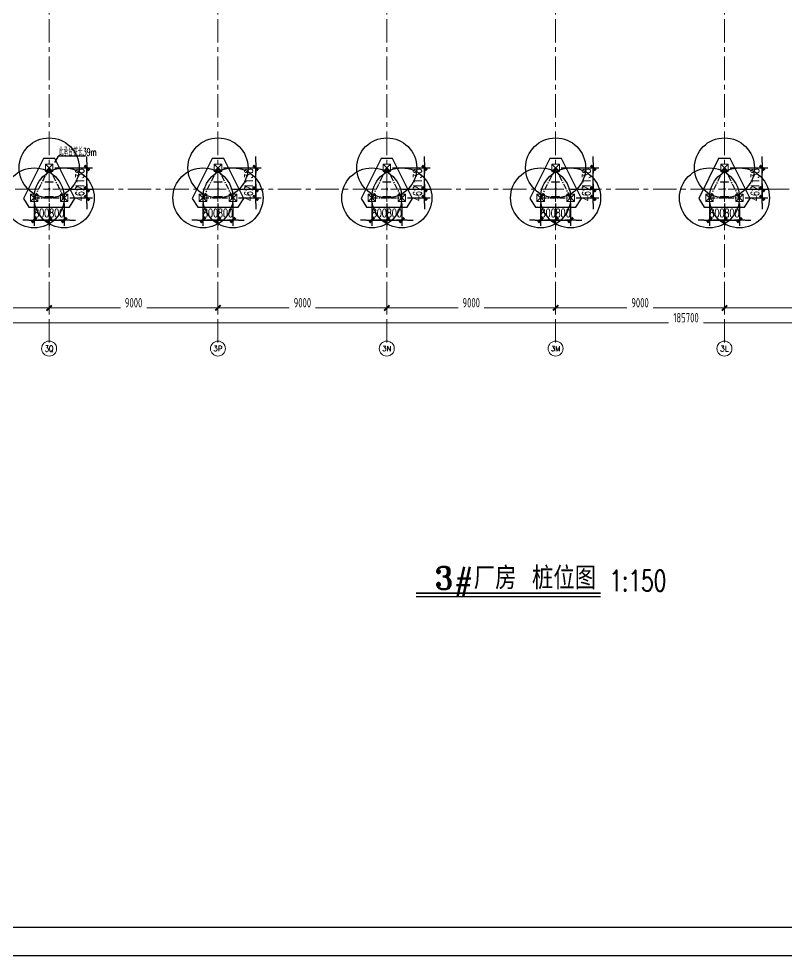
# Model space of a CAD drawing. Extents: x -1201378 to 2367219, y -619313 to 244905.
# Drawn here: x -811380 to -770463, y -296140 to -246160 of the extents above; entities that cross this region are included whole.
import ezdxf
from ezdxf.enums import TextEntityAlignment as Align

# ---------------------------------------------------------------- set-up
doc = ezdxf.new("R2010")
doc.units = 0
doc.header["$LTSCALE"] = 1000
doc.linetypes.add('CENTER', pattern=[2, 1.25, -0.25, 0.25, -0.25])
doc.layers.get('0').update_dxf_attribs({"linetype": 'CONTINUOUS'})
doc.layers.get('Defpoints').update_dxf_attribs({"linetype": 'CONTINUOUS'})
for name, color, linetype in [('0-cxFrame', 155, 'CONTINUOUS'), ('A-WINDOW', 140, 'CONTINUOUS'), ('S-BG', 131, 'CONTINUOUS'), ('S-DIMZ', 115, 'CONTINUOUS'), ('S-DOTE1', 140, 'CENTER'), ('S-HATCH1-W', 252, 'CONTINUOUS'), ('S-TEXT', 21, 'CONTINUOUS')]:
    doc.layers.add(name, color=color, linetype=linetype)
for name, color, linetype, lineweight in [('0-cxText', 131, 'CONTINUOUS', 25), ('S-axis', 111, 'CONTINUOUS', 0), ('S-col', 2, 'CONTINUOUS', 0), ('S-dote', 5, 'CENTER', 0), ('S-zhuang', 1, 'CONTINUOUS', 0)]:
    doc.layers.add(name, color=color, linetype=linetype, lineweight=lineweight)
doc.styles.add('_TCH_AXIS', font='COMPLEX', dxfattribs={"bigfont": 'GBCBIG'})
doc.styles.add('cx_tuming', font='simhei.ttf')
doc.styles.add('cx_tuqian1', font='')
doc.styles.add('SS1', font='tj-romans1.shx', dxfattribs={"width": 0.7, "bigfont": 'tj-hztxt1.shx'})
doc.styles.add('TKZ1', font='tjromant.shx', dxfattribs={"width": 0.7, "bigfont": 'tjhts.shx'})
doc.styles.add('TSSD_Dimension', font='tssdeng.shx', dxfattribs={"width": 0.7, "bigfont": 'hztxt.shx'})
doc.styles.add('黑体', font='simhei.ttf', dxfattribs={"width": 0.8})
doc.styles.get('cx_tuqian1').set_extended_font_data('SimSun')
doc.dimstyles.new('S-150-ARCHI', dxfattribs={"dimscale": 150, "dimtxt": 3, "dimasz": 2, "dimexe": 2, "dimexo": 2, "dimgap": 1, "dimtad": 1, "dimdec": 0, "dimzin": 0, "dimdsep": 46, "dimtxsty": 'SS1', "dimblk1": 'TT', "dimblk2": 'TT', "dimsah": 1, "dimcen": 1, "dimclrd": 256, "dimclre": 256, "dimclrt": 256, "dimadec": 0, "dimazin": 0, "dimtfac": 1, "dimtdec": 0, "dimtix": 1, "dimtmove": 2, "dimatfit": 0, "dimldrblk": 'TT', "dimfxl": 2, "dimtolj": 1, "dimtzin": 0, "dimarcsym": 0})
doc.dimstyles.new('TSSD_200_200', dxfattribs={"dimtxt": 500, "dimasz": 200, "dimexe": 200, "dimexo": 500, "dimgap": 200, "dimtad": 1, "dimdec": 0, "dimzin": 0, "dimdsep": 46, "dimtxsty": 'TSSD_Dimension', "dimblk": 'ARCHTICK', "dimcen": 0, "dimdle": 200, "dimclrt": 7, "dimadec": 0, "dimazin": 0, "dimtfac": 1, "dimtdec": 0, "dimtix": 1, "dimtmove": 2, "dimatfit": 3, "dimfxl": 1, "dimtolj": 1, "dimtzin": 0, "dimarcsym": 0})

# ---------------------------------------------------------------- blocks, each defined once
blk = doc.blocks.new('w42343243')
at = {"layer": 'S-col'}
blk.add_lwpolyline([(-165069, 621020), (-164639, 621020), (-164639, 621002), (-164848, 621002), (-164848, 620238), (-164639, 620238), (-164639, 620220), (-165069, 620220), (-165069, 620238), (-164860, 620238), (-164860, 621002), (-165069, 621002)], close=True, dxfattribs=at)
blk = doc.blocks.new('42343')
at = {"layer": 'A-WINDOW'}
for p in [(-90000, -71700), (-81000, -71700), (-72000, -71700), (-63000, -71700), (-54000, -71700)]:
    blk.add_blockref('w42343243', p, dxfattribs=at)
blk = doc.blocks.new('_ArchTick')
at = {"color": 0, "linetype": 'ByBlock', "const_width": 0.5}
blk.add_lwpolyline([(-0.71, -0.71), (0.71, 0.71)], dxfattribs=at)
blk = doc.blocks.new('*D493')
at = {"layer": 'Defpoints', "color": 0, "transparency": 16777216}
for p in [(-218758, -360718), (-209758, -360718), (-209758, -361576)]:
    blk.add_point(p, dxfattribs=at)
at = {"layer": 'S-axis', "color": 0, "lineweight": -2, "transparency": 16777216}
for p, q in [((-218758, -361218), (-218758, -361776)), ((-209758, -361218), (-209758, -361776)), ((-218958, -361576), (-214957, -361576)), ((-209558, -361576), (-213560, -361576))]:
    blk.add_line(p, q, dxfattribs=at)
at = {"layer": 'S-axis', "color": 0, "lineweight": -2, "transparency": 16777216, "xscale": 200, "yscale": 200, "zscale": 200, "rotation": 180}
blk.add_blockref('_ArchTick', (-218758, -361576), dxfattribs=at)
at = {"layer": 'S-axis', "color": 0, "lineweight": -2, "transparency": 16777216, "xscale": 200, "yscale": 200, "zscale": 200}
blk.add_blockref('_ArchTick', (-209758, -361576), dxfattribs=at)
at = {"layer": 'S-axis', "color": 7, "transparency": 16777216, "insert": (-214258, -361301), "char_height": 500, "attachment_point": 5, "style": 'TSSD_Dimension'}
blk.add_mtext('\\A1;9000', dxfattribs=at)
blk = doc.blocks.new('*D494')
at = {"layer": 'Defpoints', "color": 0, "transparency": 16777216}
for p in [(-209758, -360718), (-200758, -360718), (-200758, -361576)]:
    blk.add_point(p, dxfattribs=at)
at = {"layer": 'S-axis', "color": 0, "lineweight": -2, "transparency": 16777216}
for p, q in [((-209758, -361218), (-209758, -361776)), ((-200758, -361218), (-200758, -361776)), ((-209958, -361576), (-205957, -361576)), ((-200558, -361576), (-204560, -361576))]:
    blk.add_line(p, q, dxfattribs=at)
at = {"layer": 'S-axis', "color": 0, "lineweight": -2, "transparency": 16777216, "xscale": 200, "yscale": 200, "zscale": 200, "rotation": 180}
blk.add_blockref('_ArchTick', (-209758, -361576), dxfattribs=at)
at = {"layer": 'S-axis', "color": 0, "lineweight": -2, "transparency": 16777216, "xscale": 200, "yscale": 200, "zscale": 200}
blk.add_blockref('_ArchTick', (-200758, -361576), dxfattribs=at)
at = {"layer": 'S-axis', "color": 7, "transparency": 16777216, "insert": (-205258, -361301), "char_height": 500, "attachment_point": 5, "style": 'TSSD_Dimension'}
blk.add_mtext('\\A1;9000', dxfattribs=at)
blk = doc.blocks.new('*D495')
at = {"layer": 'Defpoints', "color": 0, "transparency": 16777216}
for p in [(-200758, -360718), (-191758, -360718), (-191758, -361576)]:
    blk.add_point(p, dxfattribs=at)
at = {"layer": 'S-axis', "color": 0, "lineweight": -2, "transparency": 16777216}
for p, q in [((-200758, -361218), (-200758, -361776)), ((-191758, -361218), (-191758, -361776)), ((-200958, -361576), (-196957, -361576)), ((-191558, -361576), (-195560, -361576))]:
    blk.add_line(p, q, dxfattribs=at)
at = {"layer": 'S-axis', "color": 0, "lineweight": -2, "transparency": 16777216, "xscale": 200, "yscale": 200, "zscale": 200, "rotation": 180}
blk.add_blockref('_ArchTick', (-200758, -361576), dxfattribs=at)
at = {"layer": 'S-axis', "color": 0, "lineweight": -2, "transparency": 16777216, "xscale": 200, "yscale": 200, "zscale": 200}
blk.add_blockref('_ArchTick', (-191758, -361576), dxfattribs=at)
at = {"layer": 'S-axis', "color": 7, "transparency": 16777216, "insert": (-196258, -361301), "char_height": 500, "attachment_point": 5, "style": 'TSSD_Dimension'}
blk.add_mtext('\\A1;9000', dxfattribs=at)
blk = doc.blocks.new('*D496')
at = {"layer": 'Defpoints', "color": 0, "transparency": 16777216}
for p in [(-191758, -360718), (-182758, -360718), (-182758, -361576)]:
    blk.add_point(p, dxfattribs=at)
at = {"layer": 'S-axis', "color": 0, "lineweight": -2, "transparency": 16777216}
for p, q in [((-191758, -361218), (-191758, -361776)), ((-182758, -361218), (-182758, -361776)), ((-191958, -361576), (-187957, -361576)), ((-182558, -361576), (-186560, -361576))]:
    blk.add_line(p, q, dxfattribs=at)
at = {"layer": 'S-axis', "color": 0, "lineweight": -2, "transparency": 16777216, "xscale": 200, "yscale": 200, "zscale": 200, "rotation": 180}
blk.add_blockref('_ArchTick', (-191758, -361576), dxfattribs=at)
at = {"layer": 'S-axis', "color": 0, "lineweight": -2, "transparency": 16777216, "xscale": 200, "yscale": 200, "zscale": 200}
blk.add_blockref('_ArchTick', (-182758, -361576), dxfattribs=at)
at = {"layer": 'S-axis', "color": 7, "transparency": 16777216, "insert": (-187258, -361301), "char_height": 500, "attachment_point": 5, "style": 'TSSD_Dimension'}
blk.add_mtext('\\A1;9000', dxfattribs=at)
blk = doc.blocks.new('*D497')
at = {"layer": 'Defpoints', "color": 0, "transparency": 16777216}
for p in [(-182758, -360718), (-173758, -360718), (-173758, -361576)]:
    blk.add_point(p, dxfattribs=at)
at = {"layer": 'S-axis', "color": 0, "lineweight": -2, "transparency": 16777216}
for p, q in [((-182758, -361218), (-182758, -361776)), ((-173758, -361218), (-173758, -361776)), ((-182958, -361576), (-178957, -361576)), ((-173558, -361576), (-177560, -361576))]:
    blk.add_line(p, q, dxfattribs=at)
at = {"layer": 'S-axis', "color": 0, "lineweight": -2, "transparency": 16777216, "xscale": 200, "yscale": 200, "zscale": 200, "rotation": 180}
blk.add_blockref('_ArchTick', (-182758, -361576), dxfattribs=at)
at = {"layer": 'S-axis', "color": 0, "lineweight": -2, "transparency": 16777216, "xscale": 200, "yscale": 200, "zscale": 200}
blk.add_blockref('_ArchTick', (-173758, -361576), dxfattribs=at)
at = {"layer": 'S-axis', "color": 7, "transparency": 16777216, "insert": (-178258, -361301), "char_height": 500, "attachment_point": 5, "style": 'TSSD_Dimension'}
blk.add_mtext('\\A1;9000', dxfattribs=at)
blk = doc.blocks.new('*D498')
at = {"layer": 'Defpoints', "color": 0, "transparency": 16777216}
for p in [(-173758, -360718), (-164758, -360718), (-164758, -361576)]:
    blk.add_point(p, dxfattribs=at)
at = {"layer": 'S-axis', "color": 0, "lineweight": -2, "transparency": 16777216}
for p, q in [((-173758, -361218), (-173758, -361776)), ((-164758, -361218), (-164758, -361776)), ((-173958, -361576), (-169957, -361576)), ((-164558, -361576), (-168560, -361576))]:
    blk.add_line(p, q, dxfattribs=at)
at = {"layer": 'S-axis', "color": 0, "lineweight": -2, "transparency": 16777216, "xscale": 200, "yscale": 200, "zscale": 200, "rotation": 180}
blk.add_blockref('_ArchTick', (-173758, -361576), dxfattribs=at)
at = {"layer": 'S-axis', "color": 0, "lineweight": -2, "transparency": 16777216, "xscale": 200, "yscale": 200, "zscale": 200}
blk.add_blockref('_ArchTick', (-164758, -361576), dxfattribs=at)
at = {"layer": 'S-axis', "color": 7, "transparency": 16777216, "insert": (-169258, -361301), "char_height": 500, "attachment_point": 5, "style": 'TSSD_Dimension'}
blk.add_mtext('\\A1;9000', dxfattribs=at)
blk = doc.blocks.new('*D458')
at = {"layer": 'Defpoints', "color": 0, "transparency": 16777216}
for p in [(-268658, -360818), (-82958, -360818), (-82958, -362376)]:
    blk.add_point(p, dxfattribs=at)
at = {"layer": 'S-axis', "color": 0, "lineweight": -2, "transparency": 16777216}
for p, q in [((-268658, -361318), (-268658, -362576)), ((-82958, -361318), (-82958, -362576)), ((-268858, -362376), (-176749, -362376)), ((-82758, -362376), (-174868, -362376))]:
    blk.add_line(p, q, dxfattribs=at)
at = {"layer": 'S-axis', "color": 0, "lineweight": -2, "transparency": 16777216, "xscale": 200, "yscale": 200, "zscale": 200, "rotation": 180}
blk.add_blockref('_ArchTick', (-268658, -362376), dxfattribs=at)
at = {"layer": 'S-axis', "color": 0, "lineweight": -2, "transparency": 16777216, "xscale": 200, "yscale": 200, "zscale": 200}
blk.add_blockref('_ArchTick', (-82958, -362376), dxfattribs=at)
at = {"layer": 'S-axis', "color": 7, "transparency": 16777216, "insert": (-175808, -362101), "char_height": 500, "attachment_point": 5, "style": 'TSSD_Dimension'}
blk.add_mtext('\\A1;185700', dxfattribs=at)
blk = doc.blocks.new('TK22.A0 L(Dragon)')
at = {"layer": '0-cxFrame', "color": 7, "const_width": 0.5}
blk.add_lwpolyline([(0, 0), (-1486, 0), (-1486, 841), (0, 841)], close=True, dxfattribs=at)
at = {"layer": '0-cxFrame', "const_width": 0.5}
blk.add_lwpolyline([(-80, 10), (-1466, 10), (-1466, 831), (-80, 831)], close=True, dxfattribs=at)
at = {"style": '黑体', "flags": 4}
blk.add_attdef('图幅', text='', height=3.3, dxfattribs=at).set_placement((-40, 3), align=Align.RIGHT)
at = {"layer": '0-cxText', "flags": 4}
for tag, height, style, p in [('建设单位', 3.5, 'cx_tuming', (-45, 240)), ('项目名称', 3.5, 'cx_tuming', (-45, 210)), ('子项名称', 3.5, 'cx_tuming', (-45, 180)), ('工程编号', 3.3, 'cx_tuqian1', (-35, 165)), ('图名1', 3.5, 'cx_tuming', (-45, 87)), ('图名2', 3.5, 'cx_tuming', (-45, 79)), ('图名3', 3.5, 'cx_tuming', (-45, 71)), ('出图日期', 3.3, 'cx_tuqian1', (-39, 60)), ('专业', 3.3, 'cx_tuqian1', (-55, 52)), ('图号', 3.3, 'cx_tuqian1', (-55, 44)), ('版次', 3.3, 'cx_tuqian1', (-20, 44))]:
    blk.add_attdef(tag, text='', height=height, dxfattribs=dict(at, style=style)).set_placement(p, align=Align.MIDDLE)
at = {"layer": 'Defpoints', "color": 6, "flags": 4}
for tag, height, style, p in [('tufu', 3.3, '黑体', (-12, 12)), ('dwfname', 4, 'cx_tuqian1', (-80, 3))]:
    blk.add_attdef(tag, text='', height=height, dxfattribs=dict(at, style=style)).set_placement(p, align=Align.RIGHT)
blk = doc.blocks.new('S-ZHUANG-400')
at = {"layer": 'S-zhuang'}
for p, q in [((200, -200), (-200, 200)), ((-200, -200), (200, 200))]:
    blk.add_line(p, q, dxfattribs=at)
blk.add_lwpolyline([(-200, 200), (200, 200), (200, -200), (-200, -200)], close=True, dxfattribs=at)
blk = doc.blocks.new('CT3')
at = {"layer": 'Defpoints'}
for centre in [(-101758, -256416), (-102558, -258016), (-100958, -258016)]:
    blk.add_circle(centre, 1600, dxfattribs=at)
at = {"layer": 'S-DOTE1', "ltscale": 0.25}
for p, q in [((-101698, -257554), (-101818, -257554)), ((-101758, -257494), (-101758, -257614))]:
    blk.add_line(p, q, dxfattribs=at)
at = {"layer": 'S-DOTE1', "linetype": 'CENTER', "ltscale": 0.25}
blk.add_lwpolyline([(-100958, -258016), (-101758, -256416), (-102558, -258016)], close=True, dxfattribs=at)
at = {"layer": 'S-HATCH1-W'}
blk.add_lwpolyline([(-101449, -255916), (-102067, -255916), (-103130, -258042), (-102837, -258516), (-100680, -258516), (-100387, -258042)], close=True, dxfattribs=at)
at = {"layer": 'S-zhuang', "rotation": 90.00000000000001}
for p in [(-101758, -256416), (-102558, -258016), (-100958, -258016)]:
    blk.add_blockref('S-ZHUANG-400', p, dxfattribs=at)
blk = doc.blocks.new('TT')
blk.add_line((-0.97, 0), (0.97, 0))
at = {"const_width": 0.45}
blk.add_lwpolyline([(-0.44, -0.44), (0.44, 0.44)], dxfattribs=at)
blk = doc.blocks.new('*D584')
at = {"layer": 'Defpoints', "color": 0, "transparency": 16777216}
for p in [(-810558, -255710), (-809758, -255710), (-809758, -256896)]:
    blk.add_point(p, dxfattribs=at)
at = {"layer": 'S-DIMZ', "lineweight": -2, "transparency": 16777216}
for p, q in [((-810558, -256010), (-810558, -257196)), ((-809758, -256010), (-809758, -257196)), ((-810858, -256896), (-811158, -256896)), ((-810558, -256896), (-809758, -256896)), ((-809458, -256896), (-809158, -256896))]:
    blk.add_line(p, q, dxfattribs=at)
at = {"layer": 'S-DIMZ', "lineweight": -2, "transparency": 16777216, "xscale": 300, "yscale": 300, "zscale": 300}
blk.add_blockref('TT', (-810558, -256896), dxfattribs=at)
at = {"layer": 'S-DIMZ', "lineweight": -2, "transparency": 16777216, "xscale": 300, "yscale": 300, "zscale": 300, "rotation": 180}
blk.add_blockref('TT', (-809758, -256896), dxfattribs=at)
at = {"layer": 'S-DIMZ', "transparency": 16777216, "insert": (-810158, -256521), "char_height": 450, "attachment_point": 5, "style": 'SS1'}
blk.add_mtext('\\A1;800', dxfattribs=at)
blk = doc.blocks.new('*D585')
at = {"layer": 'Defpoints', "color": 0, "transparency": 16777216}
for p in [(-809758, -255710), (-808958, -255710), (-808958, -256896)]:
    blk.add_point(p, dxfattribs=at)
at = {"layer": 'S-DIMZ', "lineweight": -2, "transparency": 16777216}
for p, q in [((-809758, -256010), (-809758, -257196)), ((-808958, -256010), (-808958, -257196)), ((-810058, -256896), (-810358, -256896)), ((-809758, -256896), (-808958, -256896)), ((-808658, -256896), (-808358, -256896))]:
    blk.add_line(p, q, dxfattribs=at)
at = {"layer": 'S-DIMZ', "lineweight": -2, "transparency": 16777216, "xscale": 300, "yscale": 300, "zscale": 300}
blk.add_blockref('TT', (-809758, -256896), dxfattribs=at)
at = {"layer": 'S-DIMZ', "lineweight": -2, "transparency": 16777216, "xscale": 300, "yscale": 300, "zscale": 300, "rotation": 180}
blk.add_blockref('TT', (-808958, -256896), dxfattribs=at)
at = {"layer": 'S-DIMZ', "transparency": 16777216, "insert": (-809358, -256521), "char_height": 450, "attachment_point": 5, "style": 'SS1'}
blk.add_mtext('\\A1;800', dxfattribs=at)
blk = doc.blocks.new('*D600')
at = {"layer": 'Defpoints', "color": 0, "transparency": 16777216}
for p in [(-801558, -255710), (-800758, -255710), (-800758, -256896)]:
    blk.add_point(p, dxfattribs=at)
at = {"layer": 'S-DIMZ', "lineweight": -2, "transparency": 16777216}
for p, q in [((-801558, -256010), (-801558, -257196)), ((-800758, -256010), (-800758, -257196)), ((-801858, -256896), (-802158, -256896)), ((-801558, -256896), (-800758, -256896)), ((-800458, -256896), (-800158, -256896))]:
    blk.add_line(p, q, dxfattribs=at)
at = {"layer": 'S-DIMZ', "lineweight": -2, "transparency": 16777216, "xscale": 300, "yscale": 300, "zscale": 300}
blk.add_blockref('TT', (-801558, -256896), dxfattribs=at)
at = {"layer": 'S-DIMZ', "lineweight": -2, "transparency": 16777216, "xscale": 300, "yscale": 300, "zscale": 300, "rotation": 180}
blk.add_blockref('TT', (-800758, -256896), dxfattribs=at)
at = {"layer": 'S-DIMZ', "transparency": 16777216, "insert": (-801158, -256521), "char_height": 450, "attachment_point": 5, "style": 'SS1'}
blk.add_mtext('\\A1;800', dxfattribs=at)
blk = doc.blocks.new('*D601')
at = {"layer": 'Defpoints', "color": 0, "transparency": 16777216}
for p in [(-800758, -255710), (-799958, -255710), (-799958, -256896)]:
    blk.add_point(p, dxfattribs=at)
at = {"layer": 'S-DIMZ', "lineweight": -2, "transparency": 16777216}
for p, q in [((-800758, -256010), (-800758, -257196)), ((-799958, -256010), (-799958, -257196)), ((-801058, -256896), (-801358, -256896)), ((-800758, -256896), (-799958, -256896)), ((-799658, -256896), (-799358, -256896))]:
    blk.add_line(p, q, dxfattribs=at)
at = {"layer": 'S-DIMZ', "lineweight": -2, "transparency": 16777216, "xscale": 300, "yscale": 300, "zscale": 300}
blk.add_blockref('TT', (-800758, -256896), dxfattribs=at)
at = {"layer": 'S-DIMZ', "lineweight": -2, "transparency": 16777216, "xscale": 300, "yscale": 300, "zscale": 300, "rotation": 180}
blk.add_blockref('TT', (-799958, -256896), dxfattribs=at)
at = {"layer": 'S-DIMZ', "transparency": 16777216, "insert": (-800358, -256521), "char_height": 450, "attachment_point": 5, "style": 'SS1'}
blk.add_mtext('\\A1;800', dxfattribs=at)
blk = doc.blocks.new('*D616')
at = {"layer": 'Defpoints', "color": 0, "transparency": 16777216}
for p in [(-792558, -255710), (-791758, -255710), (-791758, -256896)]:
    blk.add_point(p, dxfattribs=at)
at = {"layer": 'S-DIMZ', "lineweight": -2, "transparency": 16777216}
for p, q in [((-792558, -256010), (-792558, -257196)), ((-791758, -256010), (-791758, -257196)), ((-792858, -256896), (-793158, -256896)), ((-792558, -256896), (-791758, -256896)), ((-791458, -256896), (-791158, -256896))]:
    blk.add_line(p, q, dxfattribs=at)
at = {"layer": 'S-DIMZ', "lineweight": -2, "transparency": 16777216, "xscale": 300, "yscale": 300, "zscale": 300}
blk.add_blockref('TT', (-792558, -256896), dxfattribs=at)
at = {"layer": 'S-DIMZ', "lineweight": -2, "transparency": 16777216, "xscale": 300, "yscale": 300, "zscale": 300, "rotation": 180}
blk.add_blockref('TT', (-791758, -256896), dxfattribs=at)
at = {"layer": 'S-DIMZ', "transparency": 16777216, "insert": (-792158, -256521), "char_height": 450, "attachment_point": 5, "style": 'SS1'}
blk.add_mtext('\\A1;800', dxfattribs=at)
blk = doc.blocks.new('*D617')
at = {"layer": 'Defpoints', "color": 0, "transparency": 16777216}
for p in [(-791758, -255710), (-790958, -255710), (-790958, -256896)]:
    blk.add_point(p, dxfattribs=at)
at = {"layer": 'S-DIMZ', "lineweight": -2, "transparency": 16777216}
for p, q in [((-791758, -256010), (-791758, -257196)), ((-790958, -256010), (-790958, -257196)), ((-792058, -256896), (-792358, -256896)), ((-791758, -256896), (-790958, -256896)), ((-790658, -256896), (-790358, -256896))]:
    blk.add_line(p, q, dxfattribs=at)
at = {"layer": 'S-DIMZ', "lineweight": -2, "transparency": 16777216, "xscale": 300, "yscale": 300, "zscale": 300}
blk.add_blockref('TT', (-791758, -256896), dxfattribs=at)
at = {"layer": 'S-DIMZ', "lineweight": -2, "transparency": 16777216, "xscale": 300, "yscale": 300, "zscale": 300, "rotation": 180}
blk.add_blockref('TT', (-790958, -256896), dxfattribs=at)
at = {"layer": 'S-DIMZ', "transparency": 16777216, "insert": (-791358, -256521), "char_height": 450, "attachment_point": 5, "style": 'SS1'}
blk.add_mtext('\\A1;800', dxfattribs=at)
blk = doc.blocks.new('*D632')
at = {"layer": 'Defpoints', "color": 0, "transparency": 16777216}
for p in [(-783558, -255710), (-782758, -255710), (-782758, -256896)]:
    blk.add_point(p, dxfattribs=at)
at = {"layer": 'S-DIMZ', "lineweight": -2, "transparency": 16777216}
for p, q in [((-783558, -256010), (-783558, -257196)), ((-782758, -256010), (-782758, -257196)), ((-783858, -256896), (-784158, -256896)), ((-783558, -256896), (-782758, -256896)), ((-782458, -256896), (-782158, -256896))]:
    blk.add_line(p, q, dxfattribs=at)
at = {"layer": 'S-DIMZ', "lineweight": -2, "transparency": 16777216, "xscale": 300, "yscale": 300, "zscale": 300}
blk.add_blockref('TT', (-783558, -256896), dxfattribs=at)
at = {"layer": 'S-DIMZ', "lineweight": -2, "transparency": 16777216, "xscale": 300, "yscale": 300, "zscale": 300, "rotation": 180}
blk.add_blockref('TT', (-782758, -256896), dxfattribs=at)
at = {"layer": 'S-DIMZ', "transparency": 16777216, "insert": (-783158, -256521), "char_height": 450, "attachment_point": 5, "style": 'SS1'}
blk.add_mtext('\\A1;800', dxfattribs=at)
blk = doc.blocks.new('*D633')
at = {"layer": 'Defpoints', "color": 0, "transparency": 16777216}
for p in [(-782758, -255710), (-781958, -255710), (-781958, -256896)]:
    blk.add_point(p, dxfattribs=at)
at = {"layer": 'S-DIMZ', "lineweight": -2, "transparency": 16777216}
for p, q in [((-782758, -256010), (-782758, -257196)), ((-781958, -256010), (-781958, -257196)), ((-783058, -256896), (-783358, -256896)), ((-782758, -256896), (-781958, -256896)), ((-781658, -256896), (-781358, -256896))]:
    blk.add_line(p, q, dxfattribs=at)
at = {"layer": 'S-DIMZ', "lineweight": -2, "transparency": 16777216, "xscale": 300, "yscale": 300, "zscale": 300}
blk.add_blockref('TT', (-782758, -256896), dxfattribs=at)
at = {"layer": 'S-DIMZ', "lineweight": -2, "transparency": 16777216, "xscale": 300, "yscale": 300, "zscale": 300, "rotation": 180}
blk.add_blockref('TT', (-781958, -256896), dxfattribs=at)
at = {"layer": 'S-DIMZ', "transparency": 16777216, "insert": (-782358, -256521), "char_height": 450, "attachment_point": 5, "style": 'SS1'}
blk.add_mtext('\\A1;800', dxfattribs=at)
blk = doc.blocks.new('*D648')
at = {"layer": 'Defpoints', "color": 0, "transparency": 16777216}
for p in [(-774558, -255710), (-773758, -255710), (-773758, -256896)]:
    blk.add_point(p, dxfattribs=at)
at = {"layer": 'S-DIMZ', "lineweight": -2, "transparency": 16777216}
for p, q in [((-774558, -256010), (-774558, -257196)), ((-773758, -256010), (-773758, -257196)), ((-774858, -256896), (-775158, -256896)), ((-774558, -256896), (-773758, -256896)), ((-773458, -256896), (-773158, -256896))]:
    blk.add_line(p, q, dxfattribs=at)
at = {"layer": 'S-DIMZ', "lineweight": -2, "transparency": 16777216, "xscale": 300, "yscale": 300, "zscale": 300}
blk.add_blockref('TT', (-774558, -256896), dxfattribs=at)
at = {"layer": 'S-DIMZ', "lineweight": -2, "transparency": 16777216, "xscale": 300, "yscale": 300, "zscale": 300, "rotation": 180}
blk.add_blockref('TT', (-773758, -256896), dxfattribs=at)
at = {"layer": 'S-DIMZ', "transparency": 16777216, "insert": (-774158, -256521), "char_height": 450, "attachment_point": 5, "style": 'SS1'}
blk.add_mtext('\\A1;800', dxfattribs=at)
blk = doc.blocks.new('*D649')
at = {"layer": 'Defpoints', "color": 0, "transparency": 16777216}
for p in [(-773758, -255710), (-772958, -255710), (-772958, -256896)]:
    blk.add_point(p, dxfattribs=at)
at = {"layer": 'S-DIMZ', "lineweight": -2, "transparency": 16777216}
for p, q in [((-773758, -256010), (-773758, -257196)), ((-772958, -256010), (-772958, -257196)), ((-774058, -256896), (-774358, -256896)), ((-773758, -256896), (-772958, -256896)), ((-772658, -256896), (-772358, -256896))]:
    blk.add_line(p, q, dxfattribs=at)
at = {"layer": 'S-DIMZ', "lineweight": -2, "transparency": 16777216, "xscale": 300, "yscale": 300, "zscale": 300}
blk.add_blockref('TT', (-773758, -256896), dxfattribs=at)
at = {"layer": 'S-DIMZ', "lineweight": -2, "transparency": 16777216, "xscale": 300, "yscale": 300, "zscale": 300, "rotation": 180}
blk.add_blockref('TT', (-772958, -256896), dxfattribs=at)
at = {"layer": 'S-DIMZ', "transparency": 16777216, "insert": (-773358, -256521), "char_height": 450, "attachment_point": 5, "style": 'SS1'}
blk.add_mtext('\\A1;800', dxfattribs=at)
blk = doc.blocks.new('*D1160')
at = {"layer": 'Defpoints', "color": 0, "transparency": 16777216}
for p in [(-809225, -255248), (-807749, -255248), (-808958, -255710)]:
    blk.add_point(p, dxfattribs=at)
at = {"layer": 'S-DIMZ', "lineweight": -2, "transparency": 16777216}
for p, q in [((-807749, -254948), (-807749, -254648)), ((-808925, -255248), (-807449, -255248)), ((-807749, -255710), (-807749, -255248)), ((-808658, -255710), (-807449, -255710)), ((-807749, -256010), (-807749, -256310))]:
    blk.add_line(p, q, dxfattribs=at)
at = {"layer": 'S-DIMZ', "lineweight": -2, "transparency": 16777216, "xscale": 300, "yscale": 300, "zscale": 300}
for p, rotation in [((-807749, -255248), 270), ((-807749, -255710), 90)]:
    blk.add_blockref('TT', p, dxfattribs=dict(at, rotation=rotation))
at = {"layer": 'S-DIMZ', "transparency": 16777216, "insert": (-808124, -255479), "char_height": 450, "attachment_point": 5, "rotation": 90, "style": 'SS1'}
blk.add_mtext('\\A1;462', dxfattribs=at)
blk = doc.blocks.new('*D1161')
at = {"layer": 'Defpoints', "color": 0, "transparency": 16777216}
for p in [(-809758, -254110), (-807749, -254110), (-809225, -255248)]:
    blk.add_point(p, dxfattribs=at)
at = {"layer": 'S-DIMZ', "lineweight": -2, "transparency": 16777216}
for p, q in [((-807749, -253810), (-807749, -253510)), ((-809458, -254110), (-807449, -254110)), ((-807749, -255248), (-807749, -254110)), ((-808925, -255248), (-807449, -255248)), ((-807749, -255548), (-807749, -255848))]:
    blk.add_line(p, q, dxfattribs=at)
at = {"layer": 'S-DIMZ', "lineweight": -2, "transparency": 16777216, "xscale": 300, "yscale": 300, "zscale": 300}
for p, rotation in [((-807749, -254110), 270), ((-807749, -255248), 90)]:
    blk.add_blockref('TT', p, dxfattribs=dict(at, rotation=rotation))
at = {"layer": 'S-DIMZ', "transparency": 16777216, "insert": (-808124, -254679), "char_height": 450, "attachment_point": 5, "rotation": 90, "style": 'SS1'}
blk.add_mtext('\\A1;1138', dxfattribs=at)
blk = doc.blocks.new('*D1162')
at = {"layer": 'Defpoints', "color": 0, "transparency": 16777216}
for p in [(-800225, -255248), (-798749, -255248), (-799958, -255710)]:
    blk.add_point(p, dxfattribs=at)
at = {"layer": 'S-DIMZ', "lineweight": -2, "transparency": 16777216}
for p, q in [((-798749, -254948), (-798749, -254648)), ((-799925, -255248), (-798449, -255248)), ((-798749, -255710), (-798749, -255248)), ((-799658, -255710), (-798449, -255710)), ((-798749, -256010), (-798749, -256310))]:
    blk.add_line(p, q, dxfattribs=at)
at = {"layer": 'S-DIMZ', "lineweight": -2, "transparency": 16777216, "xscale": 300, "yscale": 300, "zscale": 300}
for p, rotation in [((-798749, -255248), 270), ((-798749, -255710), 90)]:
    blk.add_blockref('TT', p, dxfattribs=dict(at, rotation=rotation))
at = {"layer": 'S-DIMZ', "transparency": 16777216, "insert": (-799124, -255479), "char_height": 450, "attachment_point": 5, "rotation": 90, "style": 'SS1'}
blk.add_mtext('\\A1;462', dxfattribs=at)
blk = doc.blocks.new('*D1163')
at = {"layer": 'Defpoints', "color": 0, "transparency": 16777216}
for p in [(-800758, -254110), (-798749, -254110), (-800225, -255248)]:
    blk.add_point(p, dxfattribs=at)
at = {"layer": 'S-DIMZ', "lineweight": -2, "transparency": 16777216}
for p, q in [((-798749, -253810), (-798749, -253510)), ((-800458, -254110), (-798449, -254110)), ((-798749, -255248), (-798749, -254110)), ((-799925, -255248), (-798449, -255248)), ((-798749, -255548), (-798749, -255848))]:
    blk.add_line(p, q, dxfattribs=at)
at = {"layer": 'S-DIMZ', "lineweight": -2, "transparency": 16777216, "xscale": 300, "yscale": 300, "zscale": 300}
for p, rotation in [((-798749, -254110), 270), ((-798749, -255248), 90)]:
    blk.add_blockref('TT', p, dxfattribs=dict(at, rotation=rotation))
at = {"layer": 'S-DIMZ', "transparency": 16777216, "insert": (-799124, -254679), "char_height": 450, "attachment_point": 5, "rotation": 90, "style": 'SS1'}
blk.add_mtext('\\A1;1138', dxfattribs=at)
blk = doc.blocks.new('*D1164')
at = {"layer": 'Defpoints', "color": 0, "transparency": 16777216}
for p in [(-791225, -255248), (-789749, -255248), (-790958, -255710)]:
    blk.add_point(p, dxfattribs=at)
at = {"layer": 'S-DIMZ', "lineweight": -2, "transparency": 16777216}
for p, q in [((-789749, -254948), (-789749, -254648)), ((-790925, -255248), (-789449, -255248)), ((-789749, -255710), (-789749, -255248)), ((-790658, -255710), (-789449, -255710)), ((-789749, -256010), (-789749, -256310))]:
    blk.add_line(p, q, dxfattribs=at)
at = {"layer": 'S-DIMZ', "lineweight": -2, "transparency": 16777216, "xscale": 300, "yscale": 300, "zscale": 300}
for p, rotation in [((-789749, -255248), 270), ((-789749, -255710), 90)]:
    blk.add_blockref('TT', p, dxfattribs=dict(at, rotation=rotation))
at = {"layer": 'S-DIMZ', "transparency": 16777216, "insert": (-790124, -255479), "char_height": 450, "attachment_point": 5, "rotation": 90, "style": 'SS1'}
blk.add_mtext('\\A1;462', dxfattribs=at)
blk = doc.blocks.new('*D1165')
at = {"layer": 'Defpoints', "color": 0, "transparency": 16777216}
for p in [(-791758, -254110), (-789749, -254110), (-791225, -255248)]:
    blk.add_point(p, dxfattribs=at)
at = {"layer": 'S-DIMZ', "lineweight": -2, "transparency": 16777216}
for p, q in [((-789749, -253810), (-789749, -253510)), ((-791458, -254110), (-789449, -254110)), ((-789749, -255248), (-789749, -254110)), ((-790925, -255248), (-789449, -255248)), ((-789749, -255548), (-789749, -255848))]:
    blk.add_line(p, q, dxfattribs=at)
at = {"layer": 'S-DIMZ', "lineweight": -2, "transparency": 16777216, "xscale": 300, "yscale": 300, "zscale": 300}
for p, rotation in [((-789749, -254110), 270), ((-789749, -255248), 90)]:
    blk.add_blockref('TT', p, dxfattribs=dict(at, rotation=rotation))
at = {"layer": 'S-DIMZ', "transparency": 16777216, "insert": (-790124, -254679), "char_height": 450, "attachment_point": 5, "rotation": 90, "style": 'SS1'}
blk.add_mtext('\\A1;1138', dxfattribs=at)
blk = doc.blocks.new('*D1166')
at = {"layer": 'Defpoints', "color": 0, "transparency": 16777216}
for p in [(-782225, -255248), (-780749, -255248), (-781958, -255710)]:
    blk.add_point(p, dxfattribs=at)
at = {"layer": 'S-DIMZ', "lineweight": -2, "transparency": 16777216}
for p, q in [((-780749, -254948), (-780749, -254648)), ((-781925, -255248), (-780449, -255248)), ((-780749, -255710), (-780749, -255248)), ((-781658, -255710), (-780449, -255710)), ((-780749, -256010), (-780749, -256310))]:
    blk.add_line(p, q, dxfattribs=at)
at = {"layer": 'S-DIMZ', "lineweight": -2, "transparency": 16777216, "xscale": 300, "yscale": 300, "zscale": 300}
for p, rotation in [((-780749, -255248), 270), ((-780749, -255710), 90)]:
    blk.add_blockref('TT', p, dxfattribs=dict(at, rotation=rotation))
at = {"layer": 'S-DIMZ', "transparency": 16777216, "insert": (-781124, -255479), "char_height": 450, "attachment_point": 5, "rotation": 90, "style": 'SS1'}
blk.add_mtext('\\A1;462', dxfattribs=at)
blk = doc.blocks.new('*D1167')
at = {"layer": 'Defpoints', "color": 0, "transparency": 16777216}
for p in [(-782758, -254110), (-780749, -254110), (-782225, -255248)]:
    blk.add_point(p, dxfattribs=at)
at = {"layer": 'S-DIMZ', "lineweight": -2, "transparency": 16777216}
for p, q in [((-780749, -253810), (-780749, -253510)), ((-782458, -254110), (-780449, -254110)), ((-780749, -255248), (-780749, -254110)), ((-781925, -255248), (-780449, -255248)), ((-780749, -255548), (-780749, -255848))]:
    blk.add_line(p, q, dxfattribs=at)
at = {"layer": 'S-DIMZ', "lineweight": -2, "transparency": 16777216, "xscale": 300, "yscale": 300, "zscale": 300}
for p, rotation in [((-780749, -254110), 270), ((-780749, -255248), 90)]:
    blk.add_blockref('TT', p, dxfattribs=dict(at, rotation=rotation))
at = {"layer": 'S-DIMZ', "transparency": 16777216, "insert": (-781124, -254679), "char_height": 450, "attachment_point": 5, "rotation": 90, "style": 'SS1'}
blk.add_mtext('\\A1;1138', dxfattribs=at)
blk = doc.blocks.new('*D1168')
at = {"layer": 'Defpoints', "color": 0, "transparency": 16777216}
for p in [(-773225, -255248), (-771749, -255248), (-772958, -255710)]:
    blk.add_point(p, dxfattribs=at)
at = {"layer": 'S-DIMZ', "lineweight": -2, "transparency": 16777216}
for p, q in [((-771749, -254948), (-771749, -254648)), ((-772925, -255248), (-771449, -255248)), ((-771749, -255710), (-771749, -255248)), ((-772658, -255710), (-771449, -255710)), ((-771749, -256010), (-771749, -256310))]:
    blk.add_line(p, q, dxfattribs=at)
at = {"layer": 'S-DIMZ', "lineweight": -2, "transparency": 16777216, "xscale": 300, "yscale": 300, "zscale": 300}
for p, rotation in [((-771749, -255248), 270), ((-771749, -255710), 90)]:
    blk.add_blockref('TT', p, dxfattribs=dict(at, rotation=rotation))
at = {"layer": 'S-DIMZ', "transparency": 16777216, "insert": (-772124, -255479), "char_height": 450, "attachment_point": 5, "rotation": 90, "style": 'SS1'}
blk.add_mtext('\\A1;462', dxfattribs=at)
blk = doc.blocks.new('*D1169')
at = {"layer": 'Defpoints', "color": 0, "transparency": 16777216}
for p in [(-773758, -254110), (-771749, -254110), (-773225, -255248)]:
    blk.add_point(p, dxfattribs=at)
at = {"layer": 'S-DIMZ', "lineweight": -2, "transparency": 16777216}
for p, q in [((-771749, -253810), (-771749, -253510)), ((-773458, -254110), (-771449, -254110)), ((-771749, -255248), (-771749, -254110)), ((-772925, -255248), (-771449, -255248)), ((-771749, -255548), (-771749, -255848))]:
    blk.add_line(p, q, dxfattribs=at)
at = {"layer": 'S-DIMZ', "lineweight": -2, "transparency": 16777216, "xscale": 300, "yscale": 300, "zscale": 300}
for p, rotation in [((-771749, -254110), 270), ((-771749, -255248), 90)]:
    blk.add_blockref('TT', p, dxfattribs=dict(at, rotation=rotation))
at = {"layer": 'S-DIMZ', "transparency": 16777216, "insert": (-772124, -254679), "char_height": 450, "attachment_point": 5, "rotation": 90, "style": 'SS1'}
blk.add_mtext('\\A1;1138', dxfattribs=at)
blk = doc.blocks.new('3#轴网')
at = {"layer": 'S-axis'}
for centre in [(-209758.5, -363744.2), (-200758.5, -363744.2), (-191758.5, -363744.2), (-182758.5, -363744.2), (-173758.5, -363744.2)]:
    blk.add_circle(centre, 400, dxfattribs=at)
at = {"layer": 'S-dote'}
for p, q in [((-209758.5, -363428.2), (-209758.5, -277944.2)), ((-200758.5, -363428.2), (-200758.5, -277944.2)), ((-191758.5, -363428.2), (-191758.5, -277944.2)), ((-182758.5, -363428.2), (-182758.5, -277944.2)), ((-173758.5, -363428.2), (-173758.5, -277944.2)), ((-78316.2, -355248.2), (-273210.6, -355248.2))]:
    blk.add_line(p, q, dxfattribs=at)
at = {"layer": 'S-axis', "style": '_TCH_AXIS', "width": 0.807692}
blk.add_text('3Q', height=333.94, dxfattribs=at).set_placement((-209983.2, -363911.2), (-209533.7, -363911.2), align=Align.FIT)
at = {"layer": 'S-axis', "style": '_TCH_AXIS'}
for s, height, p, p2 in [('3P', 282.17, (-201000.3, -363885.3), (-200516.6, -363885.3)), ('3N', 270.86, (-192003.5, -363879.7), (-191513.4, -363879.7)), ('3M', 260.31, (-183006.4, -363874.4), (-182510.6, -363874.4)), ('3L', 294.28, (-173996.7, -363891.4), (-173520.2, -363891.4))]:
    blk.add_text(s, height=height, dxfattribs=at).set_placement(p, p2, align=Align.FIT)
at = {"layer": 'S-axis'}
for base, p1, p2, picture, middle in [((-82958.5, -362376), (-268658.5, -360818), (-82958.5, -360818), '*D458', (-175808.5, -362101)), ((-209758.5, -361576), (-218758.5, -360718), (-209758.5, -360718), '*D493', (-214258.5, -361301)), ((-200758.5, -361576), (-209758.5, -360718), (-200758.5, -360718), '*D494', (-205258.5, -361301)), ((-191758.5, -361576), (-200758.5, -360718), (-191758.5, -360718), '*D495', (-196258.5, -361301)), ((-182758.5, -361576), (-191758.5, -360718), (-182758.5, -360718), '*D496', (-187258.5, -361301)), ((-173758.5, -361576), (-182758.5, -360718), (-173758.5, -360718), '*D497', (-178258.5, -361301)), ((-164758.5, -361576), (-173758.5, -360718), (-164758.5, -360718), '*D498', (-169258.5, -361301))]:
    dim = blk.add_linear_dim(base=base, p1=p1, p2=p2, angle=0, dimstyle='TSSD_200_200', dxfattribs=at)
    dim.commit()
    dim.dimension.update_dxf_attribs({"geometry": picture, "text_midpoint": middle, "dimtype": 161})

msp = doc.modelspace()

# ---------------------------------------------------------------- linework, layer by layer
at = {"layer": 'S-BG'}
msp.add_lwpolyline([(-807815.3, -253487.5), (-809275.4, -253487.5), (-809469.8, -253824.4)], dxfattribs=at)
at = {"layer": 'S-TEXT'}
msp.add_line((-790200.1, -276958.8), (-780364.9, -276958.8), dxfattribs=at)
at = {"layer": 'S-TEXT', "const_width": 90}
msp.add_lwpolyline([(-790200.1, -276778.8), (-780359.4, -276778.8)], dxfattribs=at)

# ---------------------------------------------------------------- block references
at = {"layer": '0-cxFrame', "xscale": 150, "yscale": 150, "zscale": 150}
msp.add_blockref('TK22.A0 L(Dragon)', (-664991.7, -296102.2), dxfattribs=at)
at = {"layer": 'S-axis'}
msp.add_blockref('3#轴网', (-600000, 100000), dxfattribs=at)
at = {"layer": 'S-col'}
msp.add_blockref('42343', (-554904.3, -804168.2), dxfattribs=at)
at = {"layer": 'S-zhuang'}
for p in [(-708000, 2306), (-699000, 2306), (-690000, 2306), (-681000, 2306), (-672000, 2306)]:
    msp.add_blockref('CT3', p, dxfattribs=at)

# ---------------------------------------------------------------- texts
at = {"layer": 'S-BG', "style": 'SS1', "width": 0.5}
msp.add_text('此承台桩长39m', height=400, dxfattribs=at).set_placement((-809269.1, -253267.1), align=Align.MIDDLE_LEFT)
at = {"layer": 'S-TEXT', "style": 'TKZ1'}
msp.add_text('3#厂房 桩位图', height=1200, dxfattribs=at).set_placement((-780599.7, -276577.8), align=Align.RIGHT)
at = {"layer": 'S-TEXT', "style": 'SS1', "width": 0.7}
msp.add_text('1:150', height=1125, dxfattribs=at).set_placement((-778370.3, -276121.4), align=Align.MIDDLE)

# ---------------------------------------------------------------- dimensions: what is measured, and where the dimension line sits
at = {"layer": 'S-DIMZ'}
for base, p1, p2, picture, middle in [((-807748.9, -254110.1), (-809225.1, -255248.2), (-809758.5, -254110.1), '*D1161', (-808123.9, -254679.1)), ((-798748.9, -254110.1), (-800225.1, -255248.2), (-800758.5, -254110.1), '*D1163', (-799123.9, -254679.1)), ((-789748.9, -254110.1), (-791225.1, -255248.2), (-791758.5, -254110.1), '*D1165', (-790123.9, -254679.1)), ((-780748.9, -254110.1), (-782225.1, -255248.2), (-782758.5, -254110.1), '*D1167', (-781123.9, -254679.1)), ((-771748.9, -254110.1), (-773225.1, -255248.2), (-773758.5, -254110.1), '*D1169', (-772123.9, -254679.1)), ((-807748.9, -255248.2), (-808958.5, -255710.1), (-809225.1, -255248.2), '*D1160', (-808123.9, -255479.1)), ((-798748.9, -255248.2), (-799958.5, -255710.1), (-800225.1, -255248.2), '*D1162', (-799123.9, -255479.1)), ((-789748.9, -255248.2), (-790958.5, -255710.1), (-791225.1, -255248.2), '*D1164', (-790123.9, -255479.1)), ((-780748.9, -255248.2), (-781958.5, -255710.1), (-782225.1, -255248.2), '*D1166', (-781123.9, -255479.1)), ((-771748.9, -255248.2), (-772958.5, -255710.1), (-773225.1, -255248.2), '*D1168', (-772123.9, -255479.1))]:
    dim = msp.add_linear_dim(base=base, p1=p1, p2=p2, angle=90, dimstyle='S-150-ARCHI', dxfattribs=at)
    dim.commit()
    dim.dimension.update_dxf_attribs({"geometry": picture, "text_midpoint": middle})
for base, p1, p2, picture, middle in [((-809758.5, -256896.3), (-810558.5, -255710.1), (-809758.5, -255710.1), '*D584', (-810158.5, -256521.3)), ((-808958.5, -256896.3), (-809758.5, -255710.1), (-808958.5, -255710.1), '*D585', (-809358.5, -256521.3)), ((-800758.5, -256896.3), (-801558.5, -255710.1), (-800758.5, -255710.1), '*D600', (-801158.5, -256521.3)), ((-799958.5, -256896.3), (-800758.5, -255710.1), (-799958.5, -255710.1), '*D601', (-800358.5, -256521.3)), ((-791758.5, -256896.3), (-792558.5, -255710.1), (-791758.5, -255710.1), '*D616', (-792158.5, -256521.3)), ((-790958.5, -256896.3), (-791758.5, -255710.1), (-790958.5, -255710.1), '*D617', (-791358.5, -256521.3)), ((-782758.5, -256896.3), (-783558.5, -255710.1), (-782758.5, -255710.1), '*D632', (-783158.5, -256521.3)), ((-781958.5, -256896.3), (-782758.5, -255710.1), (-781958.5, -255710.1), '*D633', (-782358.5, -256521.3)), ((-773758.5, -256896.3), (-774558.5, -255710.1), (-773758.5, -255710.1), '*D648', (-774158.5, -256521.3)), ((-772958.5, -256896.3), (-773758.5, -255710.1), (-772958.5, -255710.1), '*D649', (-773358.5, -256521.3))]:
    dim = msp.add_linear_dim(base=base, p1=p1, p2=p2, dimstyle='S-150-ARCHI', dxfattribs=at)
    dim.commit()
    dim.dimension.update_dxf_attribs({"geometry": picture, "text_midpoint": middle})

doc.saveas('drawing.dxf')
